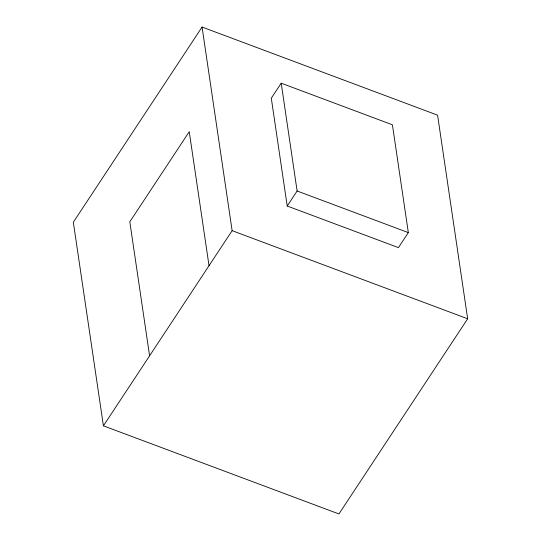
<?xml version="1.0" encoding="UTF-8"?>
<svg xmlns="http://www.w3.org/2000/svg" width="541" height="541" viewBox="0 0 541 541"><rect width="100%" height="100%" fill="white"/><g stroke="black" fill="none" stroke-linecap="round" stroke-linejoin="round"><path stroke-width="0.81" d="M202.07 27.05L73.339 222.223L103.412 425.835L338.93 513.95L467.661 318.777L437.588 115.165L202.07 27.05L232.136 230.662L103.412 425.835M281.205 83.186L271.298 98.205L287.217 206.013L398.433 247.622L408.333 232.603L392.414 124.795L281.205 83.186L297.124 190.993L287.217 206.013M297.124 190.993L408.333 232.603M232.136 230.662L467.661 318.777M209.029 265.699L189.242 131.713L129.813 221.824L149.593 355.809"/></g></svg>
